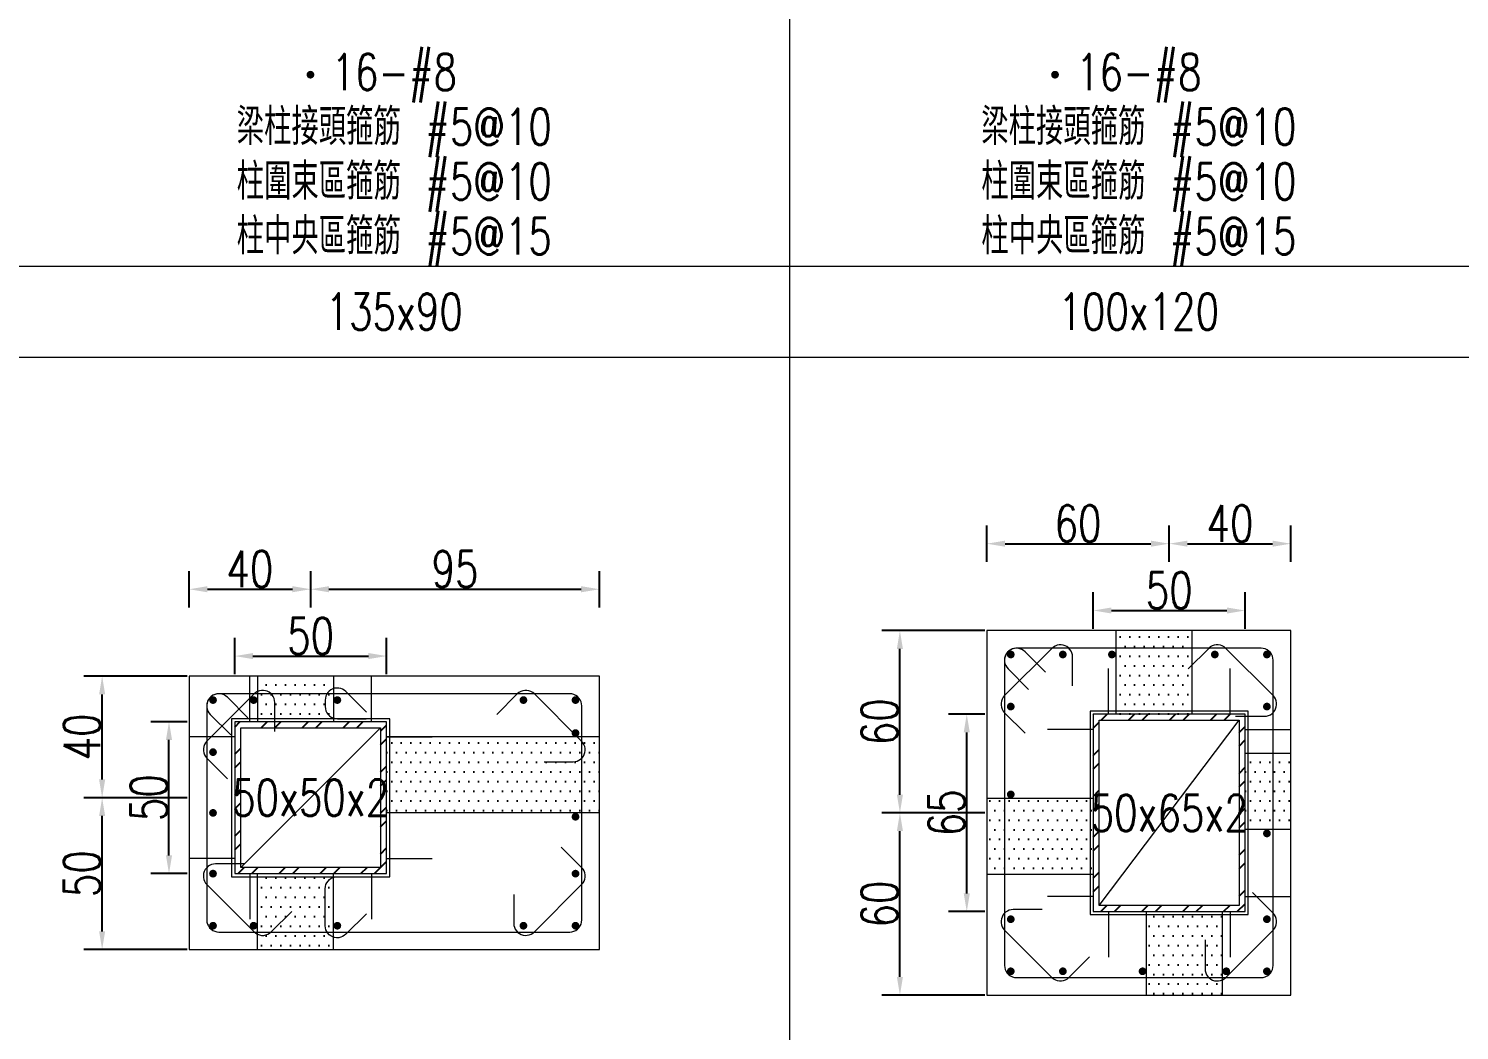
# Model space of a CAD drawing. Header units: millimetres. Extents: x 0 to 3905, y 0 to 8880.
# Drawn here: x 1969.7 to 2440.5, y 5004.4 to 5334.2 of the extents above; entities that cross this region are included whole.
import ezdxf
from ezdxf.enums import TextEntityAlignment as Align

# ---------------------------------------------------------------- set-up
doc = ezdxf.new("R2010")
doc.units = ezdxf.units.MM
doc.layers.get('DEFPOINTS').update_dxf_attribs({"color": 3})
for name, color, linetype in [('Hatch線', 6, 'Continuous'), ('TC-鋼粱', 132, 'Continuous'), ('主筋斷面', 2, 'Continuous'), ('文字-主筋根數', 7, 'Continuous'), ('文字-剪力筋 中央區', 7, 'Continuous'), ('文字-剪力筋-BC', 7, 'Continuous'), ('文字-剪力筋-圍束區', 7, 'Continuous'), ('文字-斷面尺寸', 7, 'Continuous'), ('文字-輔助字', 7, 'Continuous'), ('柱斷面線', 4, 'Continuous'), ('標註字', 4, 'Continuous'), ('箍筋線', 1, 'Continuous'), ('網格線', 7, 'Continuous'), ('鋼柱', 11, 'Continuous')]:
    doc.layers.add(name, color=color, linetype=linetype)
doc.styles.add('note', font='txt.shx', dxfattribs={"width": 0.75, "height": 12})
doc.styles.add('txt', font='txt.shx', dxfattribs={"height": 0.2, "bigfont": 'chineset.shx'})
doc.dimstyles.new('RCAD_DIM', dxfattribs={"dimtxt": 12, "dimasz": 6, "dimexe": 6, "dimexo": 0.625, "dimtad": 1, "dimdec": 0, "dimdsep": 46, "dimtxsty": 'note', "dimcen": 2.5, "dimclrd": 256, "dimclre": 256, "dimclrt": 256, "dimadec": 0, "dimazin": 0, "dimtfac": 1, "dimtmove": 0, "dimatfit": 3, "dimfxl": 0, "dimtolj": 1, "dimarcsym": 0})

# ---------------------------------------------------------------- blocks, each defined once
blk = doc.blocks.new('*D1146')
at = {"layer": 'DEFPOINTS', "color": 0}
for p in [(2087.5, 5127.62), (2037.5, 5121), (2087.5, 5121)]:
    blk.add_point(p, dxfattribs=at)
at = {"layer": '標註字', "lineweight": -2}
for p, q in [((2037.5, 5121.62), (2037.5, 5133.62)), ((2087.5, 5121.62), (2087.5, 5133.62)), ((2043.5, 5127.62), (2081.5, 5127.62))]:
    blk.add_line(p, q, dxfattribs=at)
at = {"layer": '標註字'}
for points in [[(2043.5, 5128.62), (2043.5, 5126.62), (2037.5, 5127.62)], [(2081.5, 5126.62), (2081.5, 5128.62), (2087.5, 5127.62)]]:
    blk.add_solid(points, dxfattribs=at)
at = {"layer": '標註字', "insert": (2062.5, 5134.25), "char_height": 12, "attachment_point": 5, "style": 'note'}
blk.add_mtext('\\A1;50', dxfattribs=at)
blk = doc.blocks.new('*D1147')
at = {"layer": 'DEFPOINTS', "color": 0}
for p in [(2015.88, 5106), (2022.5, 5106), (2022.5, 5056)]:
    blk.add_point(p, dxfattribs=at)
at = {"layer": '標註字', "lineweight": -2}
for p, q in [((2021.88, 5106), (2009.88, 5106)), ((2015.88, 5062), (2015.88, 5100)), ((2021.88, 5056), (2009.88, 5056))]:
    blk.add_line(p, q, dxfattribs=at)
at = {"layer": '標註字'}
for points in [[(2016.88, 5100), (2014.88, 5100), (2015.88, 5106)], [(2014.88, 5062), (2016.88, 5062), (2015.88, 5056)]]:
    blk.add_solid(points, dxfattribs=at)
at = {"layer": '標註字', "insert": (2009.25, 5081), "char_height": 12, "attachment_point": 5, "rotation": 90, "style": 'note'}
blk.add_mtext('\\A1;50', dxfattribs=at)
blk = doc.blocks.new('*D1148')
at = {"layer": 'DEFPOINTS', "color": 0}
for p in [(2062.5, 5149.62), (2022.5, 5143), (2062.5, 5143)]:
    blk.add_point(p, dxfattribs=at)
at = {"layer": '標註字', "lineweight": -2}
for p, q in [((2022.5, 5143.62), (2022.5, 5155.62)), ((2062.5, 5143.62), (2062.5, 5155.62)), ((2028.5, 5149.62), (2056.5, 5149.62))]:
    blk.add_line(p, q, dxfattribs=at)
at = {"layer": '標註字'}
for points in [[(2028.5, 5150.62), (2028.5, 5148.62), (2022.5, 5149.62)], [(2056.5, 5148.62), (2056.5, 5150.62), (2062.5, 5149.62)]]:
    blk.add_solid(points, dxfattribs=at)
at = {"layer": '標註字', "insert": (2042.5, 5156.25), "char_height": 12, "attachment_point": 5, "style": 'note'}
blk.add_mtext('\\A1;40', dxfattribs=at)
blk = doc.blocks.new('*D1149')
at = {"layer": 'DEFPOINTS', "color": 0}
for p in [(2157.5, 5149.62), (2062.5, 5143), (2157.5, 5143)]:
    blk.add_point(p, dxfattribs=at)
at = {"layer": '標註字', "lineweight": -2}
for p, q in [((2062.5, 5143.62), (2062.5, 5155.62)), ((2157.5, 5143.62), (2157.5, 5155.62)), ((2068.5, 5149.62), (2151.5, 5149.62))]:
    blk.add_line(p, q, dxfattribs=at)
at = {"layer": '標註字'}
for points in [[(2068.5, 5150.62), (2068.5, 5148.62), (2062.5, 5149.62)], [(2151.5, 5148.62), (2151.5, 5150.62), (2157.5, 5149.62)]]:
    blk.add_solid(points, dxfattribs=at)
at = {"layer": '標註字', "insert": (2110, 5156.25), "char_height": 12, "attachment_point": 5, "style": 'note'}
blk.add_mtext('\\A1;95', dxfattribs=at)
blk = doc.blocks.new('*D1150')
at = {"layer": 'DEFPOINTS', "color": 0}
for p in [(1993.88, 5081), (2022.5, 5081), (2022.5, 5031)]:
    blk.add_point(p, dxfattribs=at)
at = {"layer": '標註字', "lineweight": -2}
for p, q in [((2021.88, 5081), (1987.88, 5081)), ((1993.88, 5037), (1993.88, 5075)), ((2021.88, 5031), (1987.88, 5031))]:
    blk.add_line(p, q, dxfattribs=at)
at = {"layer": '標註字'}
for points in [[(1994.88, 5075), (1992.88, 5075), (1993.88, 5081)], [(1992.88, 5037), (1994.88, 5037), (1993.88, 5031)]]:
    blk.add_solid(points, dxfattribs=at)
at = {"layer": '標註字', "insert": (1987.25, 5056), "char_height": 12, "attachment_point": 5, "rotation": 90, "style": 'note'}
blk.add_mtext('\\A1;50', dxfattribs=at)
blk = doc.blocks.new('*D1151')
at = {"layer": 'DEFPOINTS', "color": 0}
for p in [(1993.88, 5121), (2022.5, 5121), (2022.5, 5081)]:
    blk.add_point(p, dxfattribs=at)
at = {"layer": '標註字', "lineweight": -2}
for p, q in [((2021.88, 5121), (1987.88, 5121)), ((1993.88, 5087), (1993.88, 5115)), ((2021.88, 5081), (1987.88, 5081))]:
    blk.add_line(p, q, dxfattribs=at)
at = {"layer": '標註字'}
for points in [[(1994.88, 5115), (1992.88, 5115), (1993.88, 5121)], [(1992.88, 5087), (1994.88, 5087), (1993.88, 5081)]]:
    blk.add_solid(points, dxfattribs=at)
at = {"layer": '標註字', "insert": (1987.25, 5101), "char_height": 12, "attachment_point": 5, "rotation": 90, "style": 'note'}
blk.add_mtext('\\A1;40', dxfattribs=at)
blk = doc.blocks.new('Circle_Filled')
at = {"const_width": 0.5}
blk.add_lwpolyline([(-0.25, 0, 1), (0.25, 0, 1)], format="xyb", close=True, dxfattribs=at)
blk = doc.blocks.new('*D1278')
at = {"layer": 'DEFPOINTS', "color": 0}
for p in [(2370, 5142.62), (2320, 5136), (2370, 5136)]:
    blk.add_point(p, dxfattribs=at)
at = {"layer": '標註字', "lineweight": -2}
for p, q in [((2320, 5136.62), (2320, 5148.62)), ((2370, 5136.62), (2370, 5148.62)), ((2326, 5142.62), (2364, 5142.62))]:
    blk.add_line(p, q, dxfattribs=at)
at = {"layer": '標註字'}
for points in [[(2326, 5143.62), (2326, 5141.62), (2320, 5142.62)], [(2364, 5141.62), (2364, 5143.62), (2370, 5142.62)]]:
    blk.add_solid(points, dxfattribs=at)
at = {"layer": '標註字', "insert": (2345, 5149.25), "char_height": 12, "attachment_point": 5, "style": 'note'}
blk.add_mtext('\\A1;50', dxfattribs=at)
blk = doc.blocks.new('*D1279')
at = {"layer": 'DEFPOINTS', "color": 0}
for p in [(2278.38, 5108.5), (2285, 5108.5), (2285, 5043.5)]:
    blk.add_point(p, dxfattribs=at)
at = {"layer": '標註字', "lineweight": -2}
for p, q in [((2284.38, 5108.5), (2272.38, 5108.5)), ((2278.38, 5049.5), (2278.38, 5102.5)), ((2284.38, 5043.5), (2272.38, 5043.5))]:
    blk.add_line(p, q, dxfattribs=at)
at = {"layer": '標註字'}
for points in [[(2279.38, 5102.5), (2277.38, 5102.5), (2278.38, 5108.5)], [(2277.38, 5049.5), (2279.38, 5049.5), (2278.38, 5043.5)]]:
    blk.add_solid(points, dxfattribs=at)
at = {"layer": '標註字', "insert": (2271.75, 5076), "char_height": 12, "attachment_point": 5, "rotation": 90, "style": 'note'}
blk.add_mtext('\\A1;65', dxfattribs=at)
blk = doc.blocks.new('*D1280')
at = {"layer": 'DEFPOINTS', "color": 0}
for p in [(2345, 5164.62), (2285, 5158), (2345, 5158)]:
    blk.add_point(p, dxfattribs=at)
at = {"layer": '標註字', "lineweight": -2}
for p, q in [((2285, 5158.62), (2285, 5170.62)), ((2345, 5158.62), (2345, 5170.62)), ((2291, 5164.62), (2339, 5164.62))]:
    blk.add_line(p, q, dxfattribs=at)
at = {"layer": '標註字'}
for points in [[(2291, 5165.62), (2291, 5163.62), (2285, 5164.62)], [(2339, 5163.62), (2339, 5165.62), (2345, 5164.62)]]:
    blk.add_solid(points, dxfattribs=at)
at = {"layer": '標註字', "insert": (2315, 5171.25), "char_height": 12, "attachment_point": 5, "style": 'note'}
blk.add_mtext('\\A1;60', dxfattribs=at)
blk = doc.blocks.new('*D1281')
at = {"layer": 'DEFPOINTS', "color": 0}
for p in [(2385, 5164.62), (2345, 5158), (2385, 5158)]:
    blk.add_point(p, dxfattribs=at)
at = {"layer": '標註字', "lineweight": -2}
for p, q in [((2345, 5158.62), (2345, 5170.62)), ((2385, 5158.62), (2385, 5170.62)), ((2351, 5164.62), (2379, 5164.62))]:
    blk.add_line(p, q, dxfattribs=at)
at = {"layer": '標註字'}
for points in [[(2351, 5165.62), (2351, 5163.62), (2345, 5164.62)], [(2379, 5163.62), (2379, 5165.62), (2385, 5164.62)]]:
    blk.add_solid(points, dxfattribs=at)
at = {"layer": '標註字', "insert": (2365, 5171.25), "char_height": 12, "attachment_point": 5, "style": 'note'}
blk.add_mtext('\\A1;40', dxfattribs=at)
blk = doc.blocks.new('*D1282')
at = {"layer": 'DEFPOINTS', "color": 0}
for p in [(2256.38, 5076), (2285, 5076), (2285, 5016)]:
    blk.add_point(p, dxfattribs=at)
at = {"layer": '標註字', "lineweight": -2}
for p, q in [((2284.38, 5076), (2250.38, 5076)), ((2256.38, 5022), (2256.38, 5070)), ((2284.38, 5016), (2250.38, 5016))]:
    blk.add_line(p, q, dxfattribs=at)
at = {"layer": '標註字'}
for points in [[(2257.38, 5070), (2255.38, 5070), (2256.38, 5076)], [(2255.38, 5022), (2257.38, 5022), (2256.38, 5016)]]:
    blk.add_solid(points, dxfattribs=at)
at = {"layer": '標註字', "insert": (2249.75, 5046), "char_height": 12, "attachment_point": 5, "rotation": 90, "style": 'note'}
blk.add_mtext('\\A1;60', dxfattribs=at)
blk = doc.blocks.new('*D1283')
at = {"layer": 'DEFPOINTS', "color": 0}
for p in [(2256.38, 5136), (2285, 5136), (2285, 5076)]:
    blk.add_point(p, dxfattribs=at)
at = {"layer": '標註字', "lineweight": -2}
for p, q in [((2284.38, 5136), (2250.38, 5136)), ((2256.38, 5082), (2256.38, 5130)), ((2284.38, 5076), (2250.38, 5076))]:
    blk.add_line(p, q, dxfattribs=at)
at = {"layer": '標註字'}
for points in [[(2257.38, 5130), (2255.38, 5130), (2256.38, 5136)], [(2255.38, 5082), (2257.38, 5082), (2256.38, 5076)]]:
    blk.add_solid(points, dxfattribs=at)
at = {"layer": '標註字', "insert": (2249.75, 5106), "char_height": 12, "attachment_point": 5, "rotation": 90, "style": 'note'}
blk.add_mtext('\\A1;60', dxfattribs=at)

msp = doc.modelspace()

# ---------------------------------------------------------------- hatches: boundary and pattern name
at = {"layer": 'Hatch線'}
h = msp.add_hatch(dxfattribs=at)
h.set_pattern_fill('ANSI32', color=256, style=0)
h.paths.add_polyline_path([(2320, 5043.5), (2370, 5043.5), (2370, 5108.5), (2320, 5108.5)], flags=17)
h.paths.add_polyline_path([(2322, 5045.5), (2322, 5106.5), (2368, 5106.5), (2368, 5045.5)])
h = msp.add_hatch(dxfattribs=at)
h.set_pattern_fill('ANSI32', color=256, style=0)
h.paths.add_polyline_path([(2037.5, 5056), (2087.5, 5056), (2087.5, 5106), (2037.5, 5106)], flags=17)
h.paths.add_polyline_path([(2039.5, 5058), (2039.5, 5104), (2085.5, 5104), (2085.5, 5058)])
at = {"layer": 'TC-鋼粱'}
h = msp.add_hatch(dxfattribs=at)
h.set_pattern_fill('DOTS', color=256, scale=2, style=0)
h.paths.add_polyline_path([(2352.41, 5136), (2327.41, 5136), (2327.41, 5108.5), (2352.41, 5108.5)], flags=17)
h = msp.add_hatch(dxfattribs=at)
h.set_pattern_fill('DOTS', color=256, scale=2, style=0)
h.paths.add_polyline_path([(2070, 5121), (2045, 5121), (2045, 5106), (2070, 5106)], flags=17)
h = msp.add_hatch(dxfattribs=at)
h.set_pattern_fill('DOTS', color=256, scale=2, style=0)
h.paths.add_polyline_path([(2157.5, 5076), (2157.5, 5101), (2087.5, 5101), (2087.5, 5076)], flags=17)
h = msp.add_hatch(dxfattribs=at)
h.set_pattern_fill('DOTS', color=256, scale=2, style=0)
h.paths.add_polyline_path([(2385, 5070.5), (2385, 5095.5), (2370, 5095.5), (2370, 5070.5)], flags=17)
h = msp.add_hatch(dxfattribs=at)
h.set_pattern_fill('DOTS', color=256, scale=2, style=0)
h.paths.add_polyline_path([(2285, 5080.81), (2285, 5055.81), (2320, 5055.81), (2320, 5080.81)], flags=17)
h = msp.add_hatch(dxfattribs=at)
h.set_pattern_fill('DOTS', color=256, scale=2, style=0)
h.paths.add_polyline_path([(2045, 5031), (2070, 5031), (2070, 5056), (2045, 5056)], flags=17)
h = msp.add_hatch(dxfattribs=at)
h.set_pattern_fill('DOTS', color=256, scale=2, style=0)
h.paths.add_polyline_path([(2337.5, 5016), (2362.5, 5016), (2362.5, 5043.5), (2337.5, 5043.5)], flags=17)

# ---------------------------------------------------------------- linework, layer by layer
at = {"layer": 'DEFPOINTS', "lineweight": 5}
for points in [[(2325, 5108.5), (2325, 5123.5)], [(2365, 5108.5), (2365, 5123.5)], [(2042.5, 5106), (2042.5, 5121)], [(2082.5, 5106), (2082.5, 5121)], [(2320, 5042.5), (2371, 5042.5), (2371, 5109.5), (2319, 5109.5), (2319, 5042.5), (2320, 5042.5)], [(2037.5, 5055), (2088.5, 5055), (2088.5, 5107), (2036.5, 5107), (2036.5, 5055), (2037.5, 5055)], [(2039.5, 5058), (2085.5, 5104)], [(2320, 5103.5), (2305, 5103.5)], [(2322, 5045.5), (2368, 5106.5)], [(2370, 5103.5), (2385, 5103.5)], [(2037.5, 5101), (2022.5, 5101)], [(2087.5, 5101), (2102.5, 5101)], [(2037.5, 5061), (2022.5, 5061)], [(2087.5, 5061), (2102.5, 5061)], [(2042.5, 5056), (2042.5, 5041)], [(2082.5, 5056), (2082.5, 5041)], [(2320, 5048.5), (2305, 5048.5)], [(2370, 5048.5), (2385, 5048.5)], [(2325, 5043.5), (2325, 5028.5)], [(2365, 5043.5), (2365, 5028.5)]]:
    msp.add_lwpolyline(points, dxfattribs=at)
at = {"layer": 'TC-鋼粱', "lineweight": 5}
for points in [[(2327.41, 5136), (2327.41, 5108.5)], [(2352.41, 5136), (2352.41, 5108.5)], [(2045, 5121), (2045, 5106)], [(2070, 5121), (2070, 5106)], [(2157.5, 5101), (2087.5, 5101)], [(2385, 5095.5), (2370, 5095.5)], [(2285, 5080.81), (2320, 5080.81)], [(2157.5, 5076), (2087.5, 5076)], [(2385, 5070.5), (2370, 5070.5)], [(2045, 5031), (2045, 5056)], [(2070, 5031), (2070, 5056)], [(2285, 5055.81), (2320, 5055.81)], [(2337.5, 5016), (2337.5, 5043.5)], [(2362.5, 5016), (2362.5, 5043.5)]]:
    msp.add_lwpolyline(points, dxfattribs=at)
at = {"layer": '柱斷面線', "lineweight": 5}
for points in [[(2285, 5016), (2385, 5016), (2385, 5136), (2285, 5136), (2285, 5016)], [(2022.5, 5031), (2157.5, 5031), (2157.5, 5121), (2022.5, 5121), (2022.5, 5031)]]:
    msp.add_lwpolyline(points, dxfattribs=at)
at = {"layer": '箍筋線', "lineweight": 5}
for points in [[(2313.19, 5117.81), (2313.19, 5127.35), (2313.13, 5128.02), (2312.96, 5128.66), (2312.69, 5129.27), (2312.32, 5129.83), (2311.86, 5130.32), (2311.33, 5130.72), (2310.73, 5131.02), (2310.1, 5131.23), (2309.43, 5131.32), (2308.77, 5131.3), (2308.11, 5131.17), (2307.49, 5130.93), (2306.91, 5130.59), (2306.4, 5130.16), (2290.84, 5114.6), (2290.39, 5114.07), (2290.05, 5113.47), (2289.81, 5112.82), (2289.69, 5112.13), (2289.69, 5111.44), (2289.81, 5110.76), (2290.05, 5110.11), (2290.39, 5109.51), (2290.84, 5108.98), (2297.58, 5102.23)], [(2304.33, 5122.29), (2297.58, 5129.04), (2297.07, 5129.47), (2296.49, 5129.81), (2295.87, 5130.05), (2295.22, 5130.18), (2294.55, 5130.2), (2293.89, 5130.11), (2293.25, 5129.9), (2292.66, 5129.6), (2292.12, 5129.19), (2291.66, 5128.71), (2291.29, 5128.15), (2291.02, 5127.54), (2290.85, 5126.9), (2290.79, 5126.23), (2290.79, 5025.77), (2290.86, 5025.08), (2291.03, 5024.41), (2291.33, 5023.78), (2291.72, 5023.21), (2292.21, 5022.72), (2292.78, 5022.33), (2293.41, 5022.03), (2294.08, 5021.86), (2294.77, 5021.79), (2375.23, 5021.79), (2375.92, 5021.86), (2376.59, 5022.03), (2377.22, 5022.33), (2377.79, 5022.72), (2378.28, 5023.21), (2378.67, 5023.78), (2378.97, 5024.41), (2379.14, 5025.08), (2379.21, 5025.77), (2379.21, 5126.23), (2379.14, 5126.92), (2378.97, 5127.59), (2378.67, 5128.22), (2378.28, 5128.79), (2377.79, 5129.28), (2377.22, 5129.67), (2376.59, 5129.97), (2375.92, 5130.14), (2375.23, 5130.21), (2294.77, 5130.21), (2294.1, 5130.15), (2293.46, 5129.98), (2292.85, 5129.71), (2292.29, 5129.34), (2291.81, 5128.88), (2291.4, 5128.34), (2291.1, 5127.75), (2290.89, 5127.11), (2290.8, 5126.45), (2290.82, 5125.78), (2290.95, 5125.13), (2291.19, 5124.51), (2291.53, 5123.93), (2291.96, 5123.42), (2298.71, 5116.67)], [(2366.81, 5107.81), (2376.35, 5107.81), (2377.02, 5107.87), (2377.66, 5108.04), (2378.27, 5108.31), (2378.83, 5108.68), (2379.32, 5109.14), (2379.72, 5109.67), (2380.02, 5110.27), (2380.23, 5110.9), (2380.32, 5111.57), (2380.3, 5112.23), (2380.17, 5112.89), (2379.93, 5113.51), (2379.59, 5114.09), (2379.16, 5114.6), (2363.6, 5130.16), (2363.07, 5130.61), (2362.47, 5130.95), (2361.82, 5131.19), (2361.13, 5131.31), (2360.44, 5131.31), (2359.76, 5131.19), (2359.11, 5130.95), (2358.51, 5130.61), (2357.98, 5130.16), (2351.23, 5123.42)], [(2050.69, 5102.81), (2050.69, 5112.35), (2050.63, 5113.02), (2050.46, 5113.66), (2050.19, 5114.27), (2049.82, 5114.83), (2049.36, 5115.32), (2048.83, 5115.72), (2048.23, 5116.02), (2047.6, 5116.23), (2046.93, 5116.32), (2046.27, 5116.3), (2045.61, 5116.17), (2044.99, 5115.93), (2044.41, 5115.59), (2043.9, 5115.16), (2028.34, 5099.6), (2027.89, 5099.07), (2027.55, 5098.47), (2027.31, 5097.82), (2027.19, 5097.13), (2027.19, 5096.44), (2027.31, 5095.76), (2027.55, 5095.11), (2027.89, 5094.51), (2028.34, 5093.98), (2035.08, 5087.23)], [(2041.83, 5107.29), (2035.08, 5114.04), (2034.57, 5114.47), (2033.99, 5114.81), (2033.37, 5115.05), (2032.72, 5115.18), (2032.05, 5115.2), (2031.39, 5115.11), (2030.75, 5114.9), (2030.16, 5114.6), (2029.62, 5114.19), (2029.16, 5113.71), (2028.79, 5113.15), (2028.52, 5112.54), (2028.35, 5111.9), (2028.29, 5111.23), (2028.29, 5040.77), (2028.36, 5040.08), (2028.53, 5039.41), (2028.83, 5038.78), (2029.22, 5038.21), (2029.71, 5037.72), (2030.28, 5037.33), (2030.91, 5037.03), (2031.58, 5036.86), (2032.27, 5036.79), (2147.73, 5036.79), (2148.42, 5036.86), (2149.09, 5037.03), (2149.72, 5037.33), (2150.29, 5037.72), (2150.78, 5038.21), (2151.17, 5038.78), (2151.47, 5039.41), (2151.64, 5040.08), (2151.71, 5040.77), (2151.71, 5111.23), (2151.64, 5111.92), (2151.47, 5112.59), (2151.17, 5113.22), (2150.78, 5113.79), (2150.29, 5114.28), (2149.72, 5114.67), (2149.09, 5114.97), (2148.42, 5115.14), (2147.73, 5115.21), (2032.27, 5115.21), (2031.6, 5115.15), (2030.96, 5114.98), (2030.35, 5114.71), (2029.79, 5114.34), (2029.31, 5113.88), (2028.9, 5113.34), (2028.6, 5112.75), (2028.39, 5112.11), (2028.3, 5111.45), (2028.32, 5110.78), (2028.45, 5110.13), (2028.69, 5109.51), (2029.03, 5108.93), (2029.46, 5108.42), (2036.21, 5101.67)], [(2080.83, 5109.2), (2074.08, 5115.95), (2073.57, 5116.38), (2072.99, 5116.72), (2072.37, 5116.96), (2071.71, 5117.09), (2071.05, 5117.11), (2070.39, 5117.02), (2069.75, 5116.81), (2069.16, 5116.51), (2068.62, 5116.1), (2068.16, 5115.62), (2067.79, 5115.06), (2067.52, 5114.45), (2067.35, 5113.81), (2067.29, 5113.14), (2067.29, 5110.97), (2067.36, 5110.28), (2067.53, 5109.62), (2067.83, 5108.99), (2068.22, 5108.42), (2068.71, 5107.93), (2069.28, 5107.53), (2069.91, 5107.24), (2070.58, 5107.06), (2071.27, 5107), (2080.81, 5107)], [(2139.31, 5092.81), (2148.85, 5092.81), (2149.52, 5092.87), (2150.16, 5093.04), (2150.77, 5093.31), (2151.33, 5093.68), (2151.82, 5094.14), (2152.22, 5094.67), (2152.52, 5095.27), (2152.73, 5095.9), (2152.82, 5096.57), (2152.8, 5097.23), (2152.67, 5097.89), (2152.43, 5098.51), (2152.09, 5099.09), (2151.66, 5099.6), (2136.1, 5115.16), (2135.57, 5115.61), (2134.97, 5115.95), (2134.32, 5116.19), (2133.63, 5116.31), (2132.94, 5116.31), (2132.26, 5116.19), (2131.61, 5115.95), (2131.01, 5115.61), (2130.48, 5115.16), (2123.73, 5108.42)], [(2129.31, 5049.19), (2129.31, 5039.65), (2129.37, 5038.98), (2129.54, 5038.34), (2129.81, 5037.73), (2130.18, 5037.17), (2130.64, 5036.68), (2131.17, 5036.28), (2131.77, 5035.98), (2132.4, 5035.77), (2133.07, 5035.68), (2133.73, 5035.7), (2134.39, 5035.83), (2135.01, 5036.07), (2135.59, 5036.41), (2136.1, 5036.84), (2151.66, 5052.4), (2152.11, 5052.93), (2152.45, 5053.53), (2152.69, 5054.18), (2152.81, 5054.87), (2152.81, 5055.56), (2152.69, 5056.24), (2152.45, 5056.89), (2152.11, 5057.49), (2151.66, 5058.02), (2144.92, 5064.77)], [(2040.69, 5059.19), (2031.15, 5059.19), (2030.48, 5059.13), (2029.84, 5058.96), (2029.23, 5058.69), (2028.67, 5058.32), (2028.18, 5057.86), (2027.78, 5057.33), (2027.48, 5056.73), (2027.27, 5056.1), (2027.18, 5055.43), (2027.2, 5054.77), (2027.33, 5054.11), (2027.57, 5053.49), (2027.91, 5052.91), (2028.34, 5052.4), (2043.9, 5036.84), (2044.43, 5036.39), (2045.03, 5036.05), (2045.68, 5035.81), (2046.37, 5035.69), (2047.06, 5035.69), (2047.74, 5035.81), (2048.39, 5036.05), (2048.99, 5036.39), (2049.52, 5036.84), (2056.27, 5043.58)], [(2080.83, 5042.8), (2074.08, 5036.05), (2073.57, 5035.62), (2072.99, 5035.28), (2072.37, 5035.04), (2071.71, 5034.91), (2071.05, 5034.89), (2070.39, 5034.98), (2069.75, 5035.19), (2069.16, 5035.49), (2068.62, 5035.9), (2068.16, 5036.38), (2067.79, 5036.94), (2067.52, 5037.55), (2067.35, 5038.19), (2067.29, 5038.86), (2067.29, 5051.02), (2067.36, 5051.72), (2067.53, 5052.38), (2067.83, 5053.01), (2068.22, 5053.58), (2068.71, 5054.07), (2069.28, 5054.47), (2069.91, 5054.76), (2070.58, 5054.94), (2071.27, 5055), (2080.81, 5055)], [(2356.81, 5034.19), (2356.81, 5024.65), (2356.87, 5023.98), (2357.04, 5023.34), (2357.31, 5022.73), (2357.68, 5022.17), (2358.14, 5021.68), (2358.67, 5021.28), (2359.27, 5020.98), (2359.9, 5020.77), (2360.57, 5020.68), (2361.23, 5020.7), (2361.89, 5020.83), (2362.51, 5021.07), (2363.09, 5021.41), (2363.6, 5021.84), (2379.16, 5037.4), (2379.61, 5037.93), (2379.95, 5038.53), (2380.19, 5039.18), (2380.31, 5039.87), (2380.31, 5040.56), (2380.19, 5041.24), (2379.95, 5041.89), (2379.61, 5042.49), (2379.16, 5043.02), (2372.42, 5049.77)], [(2303.19, 5044.19), (2293.65, 5044.19), (2292.98, 5044.13), (2292.34, 5043.96), (2291.73, 5043.69), (2291.17, 5043.32), (2290.68, 5042.86), (2290.28, 5042.33), (2289.98, 5041.73), (2289.77, 5041.1), (2289.68, 5040.43), (2289.7, 5039.77), (2289.83, 5039.11), (2290.07, 5038.49), (2290.41, 5037.91), (2290.84, 5037.4), (2306.4, 5021.84), (2306.93, 5021.39), (2307.53, 5021.05), (2308.18, 5020.81), (2308.87, 5020.69), (2309.56, 5020.69), (2310.24, 5020.81), (2310.89, 5021.05), (2311.49, 5021.39), (2312.02, 5021.84), (2318.77, 5028.58)]]:
    msp.add_lwpolyline(points, dxfattribs=at)
at = {"layer": '網格線', "lineweight": 5}
for points in [[(2220, 5628), (2220, 5256)], [(1960, 5256), (2220, 5256)], [(2220, 5256), (2450, 5256)], [(2220, 5256), (2220, 5226)], [(1960, 5226), (2220, 5226)], [(2220, 5226), (2450, 5226)], [(2220, 5226), (2220, 4854)]]:
    msp.add_lwpolyline(points, dxfattribs=at)
at = {"layer": '鋼柱', "lineweight": 5}
for points in [[(2320, 5043.5), (2370, 5043.5), (2370, 5108.5), (2320, 5108.5), (2320, 5043.5)], [(2037.5, 5056), (2087.5, 5056), (2087.5, 5106), (2037.5, 5106), (2037.5, 5056)], [(2039.5, 5058), (2039.5, 5104), (2085.5, 5104), (2085.5, 5058), (2039.5, 5058)], [(2322, 5045.5), (2322, 5106.5), (2368, 5106.5), (2368, 5045.5), (2322, 5045.5)]]:
    msp.add_lwpolyline(points, dxfattribs=at)

# ---------------------------------------------------------------- block references
at = {"layer": '主筋斷面', "lineweight": 5, "xscale": 2.539999961853027, "yscale": 2.539999961853027}
for p in [(2062.42, 5319), (2307.42, 5319), (2292.86, 5128.14), (2310, 5128.14), (2326.14, 5128.14), (2360, 5128.14), (2377.14, 5128.14), (2030.36, 5113.14), (2043.73, 5113.14), (2071.27, 5113.14), (2132.5, 5113.14), (2149.64, 5113.14), (2292.86, 5111), (2377.14, 5111), (2149.64, 5102.27), (2030.36, 5096), (2292.86, 5082.08), (2030.36, 5076), (2149.64, 5074.73), (2377.14, 5069.23), (2030.36, 5056), (2149.64, 5056), (2292.86, 5041), (2377.14, 5041), (2030.36, 5038.86), (2043.73, 5038.86), (2071.27, 5038.86), (2132.5, 5038.86), (2149.64, 5038.86), (2292.86, 5023.86), (2310, 5023.86), (2336.23, 5023.86), (2363.77, 5023.86), (2377.14, 5023.86)]:
    msp.add_blockref('Circle_Filled', p, dxfattribs=at)

# ---------------------------------------------------------------- texts
at = {"layer": '文字-主筋根數', "style": 'txt', "width": 0.75}
for p in [(2090, 5319), (2335, 5319)]:
    msp.add_text('16-#8', height=12, dxfattribs=at).set_placement(p, align=Align.MIDDLE)
at = {"layer": '文字-剪力筋 中央區', "style": 'txt', "width": 0.75}
for p in [(2090, 5265), (2335, 5265)]:
    msp.add_text('柱中央區箍筋 #5@15', height=12, dxfattribs=at).set_placement(p, align=Align.MIDDLE)
at = {"layer": '文字-剪力筋-BC', "style": 'txt', "width": 0.75}
for p in [(2090, 5301), (2335, 5301)]:
    msp.add_text('梁柱接頭箍筋 #5@10', height=12, dxfattribs=at).set_placement(p, align=Align.MIDDLE)
at = {"layer": '文字-剪力筋-圍束區', "style": 'txt', "width": 0.75}
for p in [(2090, 5283), (2335, 5283)]:
    msp.add_text('柱圍束區箍筋 #5@10', height=12, dxfattribs=at).set_placement(p, align=Align.MIDDLE)
at = {"layer": '文字-斷面尺寸', "style": 'txt', "width": 0.75}
for s, p in [('135x90', (2090, 5241)), ('100x120', (2335, 5241))]:
    msp.add_text(s, height=12, dxfattribs=at).set_placement(p, align=Align.MIDDLE)
at = {"layer": '文字-輔助字', "style": 'txt', "width": 0.75}
for s, p in [('50x50x2', (2062.5, 5081)), ('50x65x2', (2345, 5076))]:
    msp.add_text(s, height=12, dxfattribs=at).set_placement(p, align=Align.MIDDLE)

# ---------------------------------------------------------------- dimensions: what is measured, and where the dimension line sits
at = {"layer": '標註字'}
for base, p1, p2, picture, middle in [((2345, 5164.62), (2285, 5158), (2345, 5158), '*D1280', (2315, 5171.25)), ((2385, 5164.62), (2345, 5158), (2385, 5158), '*D1281', (2365, 5171.25)), ((2062.5, 5149.62), (2022.5, 5143), (2062.5, 5143), '*D1148', (2042.5, 5156.25)), ((2157.5, 5149.62), (2062.5, 5143), (2157.5, 5143), '*D1149', (2110, 5156.25)), ((2370, 5142.62), (2320, 5136), (2370, 5136), '*D1278', (2345, 5149.25)), ((2087.5, 5127.62), (2037.5, 5121), (2087.5, 5121), '*D1146', (2062.5, 5134.25))]:
    dim = msp.add_linear_dim(base=base, p1=p1, p2=p2, dimstyle='RCAD_DIM', dxfattribs=at)
    dim.commit()
    dim.dimension.update_dxf_attribs({"geometry": picture, "text_midpoint": middle})
for base, p1, p2, picture, middle in [((2256.38, 5136), (2285, 5076), (2285, 5136), '*D1283', (2249.75, 5106)), ((1993.88, 5121), (2022.5, 5081), (2022.5, 5121), '*D1151', (1987.25, 5101)), ((2278.38, 5108.5), (2285, 5043.5), (2285, 5108.5), '*D1279', (2271.75, 5076)), ((2015.88, 5106), (2022.5, 5056), (2022.5, 5106), '*D1147', (2009.25, 5081)), ((1993.88, 5081), (2022.5, 5031), (2022.5, 5081), '*D1150', (1987.25, 5056)), ((2256.38, 5076), (2285, 5016), (2285, 5076), '*D1282', (2249.75, 5046))]:
    dim = msp.add_linear_dim(base=base, p1=p1, p2=p2, angle=90, dimstyle='RCAD_DIM', dxfattribs=at)
    dim.commit()
    dim.dimension.update_dxf_attribs({"geometry": picture, "text_midpoint": middle})

doc.saveas('drawing.dxf')
